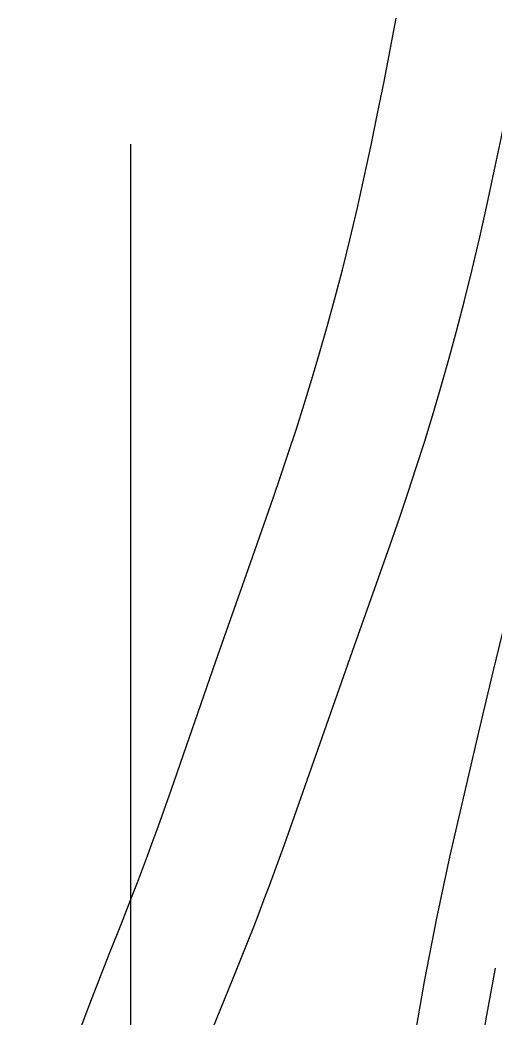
# Model space of a CAD drawing. Header units: inches. Extents: x 143011 to 144494, y -46023 to -44974.
# Drawn here: x 143821.73 to 143825.37, y -45379.39 to -45371.75 of the extents above; entities that cross this region are included whole.
import ezdxf

# ---------------------------------------------------------------- set-up
doc = ezdxf.new("R2010")
doc.units = ezdxf.units.IN
doc.header["$LTSCALE"] = 2
doc.header["$MEASUREMENT"] = 0
for name, pattern in [('CENTER', [50.8, 31.75, -6.35, 6.35, -6.35]), ('DASHED', [0.75, 0.5, -0.25]), ('HIDDEN', [9.525, 6.35, -3.175])]:
    doc.linetypes.add(name, pattern=pattern)
doc.layers.add('DEFAULT_2', color=8, linetype='HIDDEN')
doc.layers.add('wr2', color=41, linetype='DASHED')

msp = doc.modelspace()

# ---------------------------------------------------------------- linework, layer by layer
at = {"layer": 'DEFAULT_2', "color": 8, "linetype": 'HIDDEN'}
for p, q in [((143824.462, -45376.0647), (143824.5809, -45375.7255)), ((143824.2938, -45376.539), (143824.462, -45376.0647)), ((143823.8336, -45377.848), (143824.2938, -45376.539)), ((143822.8902, -45377.6401), (143823.2299, -45376.6603)), ((143823.7566, -45378.064), (143823.8336, -45377.848)), ((143822.5076, -45378.6697), (143822.5905, -45378.4578)), ((143823.3913, -45379.0188), (143823.4786, -45378.8015)), ((143823.2065, -45379.4724), (143823.3913, -45379.0188))]:
    msp.add_line(p, q, dxfattribs=at)
for points in [[(143824.5809, -45375.7255), (143824.6419, -45375.5479), (143824.7036, -45375.3647), (143824.7658, -45375.1759), (143824.8282, -45374.9806), (143824.8905, -45374.7791), (143824.9524, -45374.5713), (143825.0142, -45374.3553), (143825.0756, -45374.1302), (143825.136, -45373.8973), (143825.195, -45373.658), (143825.253, -45373.4109), (143825.3098, -45373.1579), (143825.3642, -45372.9053), (143825.4163, -45372.6553), (143825.4667, -45372.4058), (143825.5156, -45372.1573), (143825.5629, -45371.9103), (143825.609, -45371.664)], [(143823.669, -45375.4105), (143823.7282, -45375.2373), (143823.7879, -45375.0599), (143823.8478, -45374.8781), (143823.9076, -45374.6908), (143823.967, -45374.4984), (143824.0262, -45374.3005), (143824.0848, -45374.0951), (143824.143, -45373.8814), (143824.2007, -45373.6603), (143824.2573, -45373.4321), (143824.3128, -45373.1952), (143824.3672, -45372.9512), (143824.4199, -45372.7066), (143824.4705, -45372.4631), (143824.5193, -45372.2189), (143824.5667, -45371.9751), (143824.6128, -45371.7325)], [(143825.0268, -45378.1486), (143825.2462, -45377.2034), (143825.3534, -45376.7513), (143825.4597, -45376.3122), (143825.5606, -45375.8849), (143825.6536, -45375.4756), (143825.7413, -45375.0792), (143825.8261, -45374.6779), (143825.9084, -45374.267), (143826.0663, -45373.437)], [(143823.2299, -45376.6603), (143823.4954, -45375.9062), (143823.669, -45375.4105)], [(143822.5905, -45378.4578), (143822.6303, -45378.3544), (143822.6689, -45378.2524), (143822.7066, -45378.1516), (143822.7438, -45378.0507), (143822.7804, -45377.9497), (143822.8166, -45377.8485), (143822.8902, -45377.6401)], [(143823.4786, -45378.8015), (143823.5208, -45378.6946), (143823.562, -45378.5885), (143823.602, -45378.4835), (143823.6415, -45378.3786), (143823.6802, -45378.2741), (143823.7566, -45378.064)], [(143824.5221, -45381.4051), (143824.5598, -45380.9733), (143824.6092, -45380.5282), (143824.6703, -45380.0704), (143824.7446, -45379.5974), (143824.8306, -45379.1133), (143824.9242, -45378.6296), (143825.0268, -45378.1486)], [(143822.2779, -45379.2509), (143822.4194, -45378.8914), (143822.5076, -45378.6697)], [(143825.3698, -45379.0108), (143825.3037, -45379.3706), (143825.2429, -45379.7324), (143825.187, -45380.0945), (143825.1387, -45380.448), (143825.0985, -45380.7899), (143825.0658, -45381.1228)], [(143821.7299, -45381.4126), (143821.7462, -45381.2898), (143821.7647, -45381.1617), (143821.7852, -45381.0274), (143821.8079, -45380.8878), (143821.8344, -45380.7428), (143821.8655, -45380.5906), (143821.9005, -45380.433), (143821.9393, -45380.275), (143821.9827, -45380.1167), (143822.0299, -45379.9581), (143822.0784, -45379.8046), (143822.1279, -45379.6579), (143822.1787, -45379.5162), (143822.2288, -45379.3803), (143822.2779, -45379.2509)]]:
    msp.add_lwpolyline(points, dxfattribs=at)
at = {"layer": 'wr2', "linetype": 'CENTER', "ltscale": 0.2}
msp.add_line((143822.5765, -45291.419), (143822.5765, -45466.419), dxfattribs=at)

doc.saveas('drawing.dxf')
